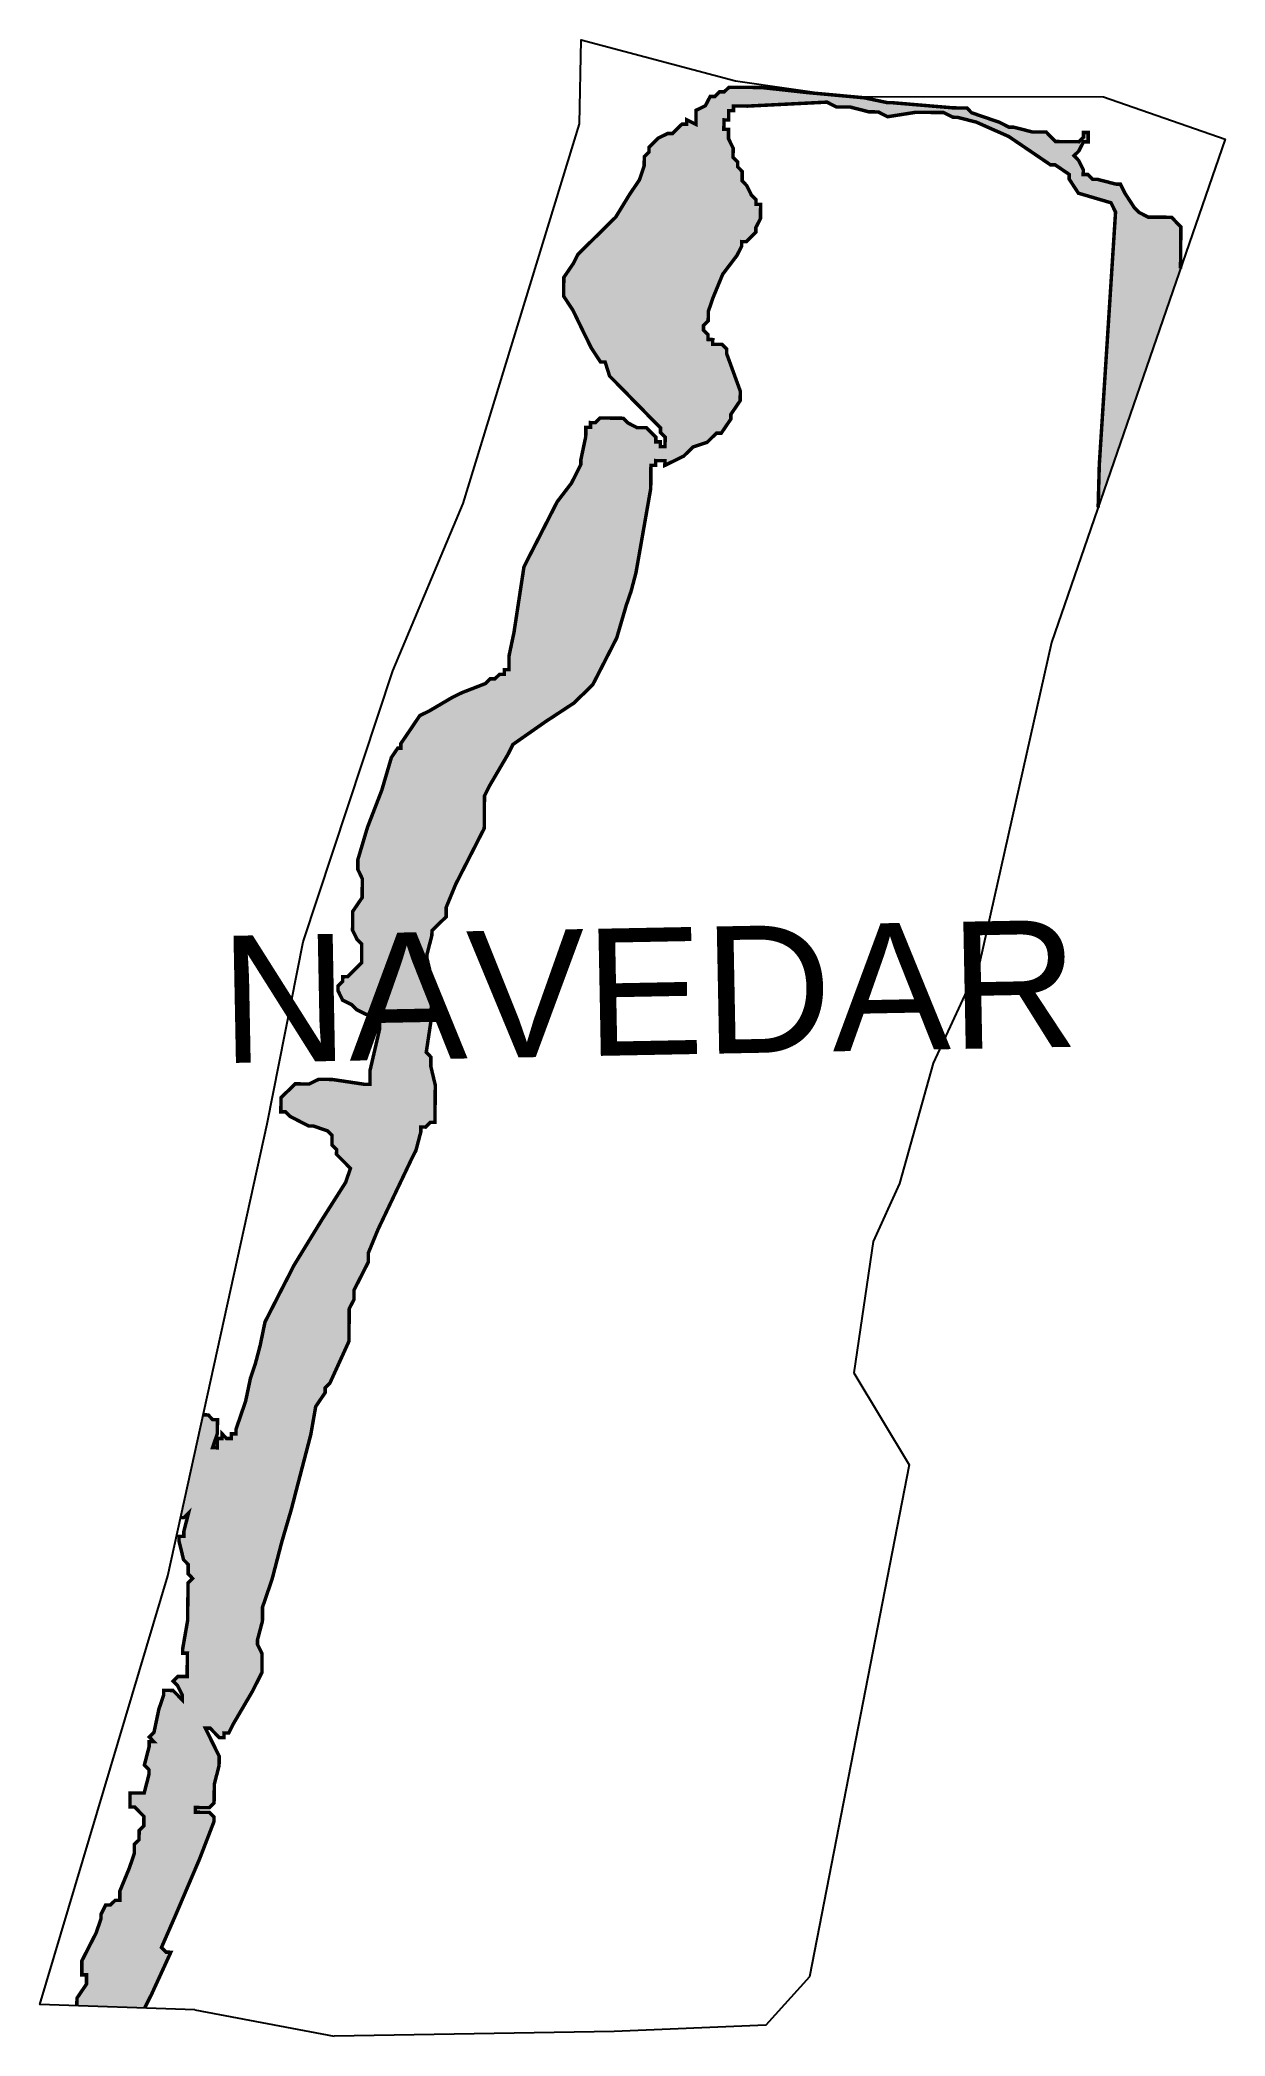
# Model space of a CAD drawing. Header units: metres. Extents: x 274344 to 275359, y 2069436 to 2071143.
import ezdxf

# ---------------------------------------------------------------- set-up
doc = ezdxf.new("R2010")
doc.units = ezdxf.units.M
doc.header["$MEASUREMENT"] = 0
for name, color, linetype in [('MANGROOVES', 112, 'Continuous'), ('village', 3, 'Continuous'), ('VILLAGE NAME', 250, 'Continuous')]:
    doc.layers.add(name, color=color, linetype=linetype)
doc.styles.get("Standard").update_dxf_attribs({"font": 'simplex.shx'})

msp = doc.modelspace()

# ---------------------------------------------------------------- hatches: boundary and pattern name
at = {"layer": 'MANGROOVES'}
h = msp.add_hatch(dxfattribs=at)
h.set_pattern_fill('GRASS', color=256, scale=30)
h.paths.add_polyline_path([(274837.9, 2070631.4), (274846.1, 2070659.4), (274850.2, 2070671.3), (274854.4, 2070687.3), (274858.6, 2070711.2), (274867, 2070759.1), (274867.1, 2070767.1), (274867.1, 2070775.1), (274867.2, 2070779.1), (274871.2, 2070779.1), (274871.2, 2070783.1), (274879.2, 2070783), (274879.1, 2070779), (274895.2, 2070786.9), (274899.2, 2070790.8), (274903.3, 2070794.8), (274915.3, 2070798.7), (274919.3, 2070802.7), (274923.4, 2070806.6), (274927.4, 2070806.6), (274935.5, 2070818.5), (274935.5, 2070822.5), (274943.6, 2070834.4), (274943.6, 2070838.4), (274943.7, 2070842.4), (274932, 2070874.5), (274932, 2070878.5), (274928, 2070882.6), (274924, 2070882.6), (274920, 2070882.6), (274920.1, 2070886.6), (274916.1, 2070886.7), (274916.1, 2070890.7), (274912.1, 2070894.7), (274912.2, 2070898.7), (274916.2, 2070902.7), (274916.3, 2070910.7), (274920.4, 2070922.6), (274928.6, 2070942.5), (274940.7, 2070958.4), (274944.8, 2070966.4), (274944.8, 2070970.4), (274948.8, 2070970.3), (274956.9, 2070978.3), (274956.9, 2070982.3), (274961, 2070990.2), (274961, 2070994.2), (274961, 2070998.2), (274961.1, 2071002.2), (274957.1, 2071002.3), (274957.1, 2071006.3), (274953.1, 2071010.3), (274949.2, 2071018.3), (274945.2, 2071022.4), (274945.3, 2071030.4), (274941.4, 2071034.4), (274941.4, 2071038.4), (274937.4, 2071042.4), (274937.5, 2071046.4), (274937.5, 2071050.4), (274933.6, 2071058.4), (274933.6, 2071066.4), (274929.6, 2071066.5), (274929.7, 2071074.5), (274933.7, 2071074.4), (274933.7, 2071078.4), (274933.8, 2071082.4), (274937.8, 2071082.4), (274937.8, 2071086.4), (274941.8, 2071086.4), (274949.8, 2071086.3), (275017.8, 2071089.7), (275025.8, 2071085.6), (275037.7, 2071085.5), (275053.7, 2071081.4), (275061.7, 2071081.3), (275069.7, 2071077.2), (275093.7, 2071081), (275117.7, 2071080.8), (275125.6, 2071076.8), (275129.6, 2071076.7), (275145.6, 2071072.6), (275173.4, 2071060.3), (275197.3, 2071044.1), (275209.2, 2071036), (275213.2, 2071036), (275225.1, 2071027.9), (275225.1, 2071023.9), (275233, 2071011.8), (275260.9, 2071003.6), (275264.8, 2070995.6), (275250.9, 2070779.8), (275249.9, 2070743), (275320.4, 2070947.4), (275320.7, 2070983.1), (275316.7, 2070987.1), (275312.8, 2070991.2), (275300.8, 2070991.3), (275292.8, 2070991.3), (275284.8, 2070995.4), (275280.9, 2070999.4), (275273, 2071011.5), (275269, 2071019.5), (275265, 2071019.6), (275249.1, 2071023.7), (275245.1, 2071023.7), (275241.1, 2071027.8), (275237.1, 2071027.8), (275237.2, 2071031.8), (275233.2, 2071039.8), (275229.3, 2071043.9), (275233.3, 2071047.8), (275237.4, 2071055.8), (275241.4, 2071055.7), (275241.4, 2071059.7), (275241.4, 2071063.7), (275237.4, 2071063.8), (275237.4, 2071059.8), (275233.4, 2071055.8), (275229.4, 2071055.9), (275221.4, 2071055.9), (275213.4, 2071056), (275209.4, 2071060), (275205.5, 2071064.1), (275193.5, 2071064.2), (275177.5, 2071068.3), (275173.5, 2071068.3), (275165.6, 2071072.4), (275141.6, 2071080.6), (275137.7, 2071084.6), (275125.7, 2071084.8), (275073.8, 2071089.2), (275069.8, 2071089.2), (275049.8, 2071093.4), (275036.9, 2071094.6), (275032.9, 2071094.6), (275025.7, 2071095.6), (275001.9, 2071097.8), (274961.9, 2071102.2), (274941.9, 2071102.4), (274934, 2071102.4), (274929.9, 2071098.5), (274925.9, 2071098.5), (274921.9, 2071094.5), (274917.9, 2071094.6), (274913.8, 2071086.6), (274905.8, 2071082.7), (274905.8, 2071078.7), (274905.7, 2071070.7), (274897.7, 2071074.7), (274897.7, 2071070.8), (274893.7, 2071070.8), (274885.6, 2071062.9), (274881.6, 2071062.9), (274873.6, 2071059), (274869.6, 2071055), (274865.5, 2071051), (274865.5, 2071047), (274861.5, 2071043.1), (274861.4, 2071035.1), (274857.3, 2071023.1), (274849.2, 2071011.2), (274837, 2070991.3), (274833, 2070987.4), (274816.9, 2070971.5), (274804.8, 2070959.6), (274800.7, 2070951.6), (274792.6, 2070939.7), (274792.6, 2070935.7), (274792.5, 2070931.7), (274792.5, 2070927.7), (274792.5, 2070923.7), (274800.4, 2070911.7), (274808.2, 2070895.6), (274816.1, 2070879.5), (274824, 2070867.5), (274828, 2070867.4), (274831.8, 2070855.4), (274835.8, 2070851.4), (274843.7, 2070843.3), (274863.5, 2070823.1), (274875.4, 2070811), (274875.4, 2070807.1), (274879.4, 2070803), (274879.3, 2070799), (274879.3, 2070795), (274875.3, 2070795.1), (274875.3, 2070799.1), (274871.3, 2070799.1), (274871.4, 2070803.1), (274867.4, 2070807.1), (274863.4, 2070811.2), (274855.4, 2070811.2), (274847.5, 2070815.3), (274843.5, 2070819.3), (274835.5, 2070819.4), (274827.5, 2070819.5), (274823.5, 2070819.5), (274819.5, 2070815.5), (274815.5, 2070815.6), (274815.5, 2070811.6), (274811.5, 2070811.6), (274811.4, 2070803.6), (274807.2, 2070783.7), (274807.2, 2070779.7), (274799.1, 2070763.7), (274786.9, 2070747.8), (274782.9, 2070739.9), (274766.6, 2070708), (274762.5, 2070700.1), (274758.5, 2070692.1), (274750, 2070636.2), (274745.8, 2070616.3), (274745.7, 2070604.3), (274741.7, 2070604.3), (274741.7, 2070600.3), (274737.7, 2070600.3), (274733.6, 2070596.4), (274729.6, 2070596.4), (274725.6, 2070592.4), (274705.5, 2070584.6), (274697.5, 2070580.7), (274677.4, 2070568.9), (274669.4, 2070565), (274661.3, 2070553), (274653.2, 2070541.1), (274653.2, 2070537.1), (274650.5, 2070537.1), (274645.1, 2070529.2), (274636.9, 2070501.3), (274624.6, 2070469.4), (274616.3, 2070441.5), (274616.3, 2070437.5), (274616.3, 2070433.5), (274620.2, 2070425.4), (274620.2, 2070421.4), (274620.1, 2070417.4), (274620.1, 2070413.4), (274620.1, 2070409.4), (274612, 2070397.5), (274611.9, 2070389.5), (274611.9, 2070385.5), (274611.8, 2070381.5), (274615.7, 2070373.5), (274619.7, 2070369.5), (274619.6, 2070361.5), (274619.6, 2070357.5), (274619.6, 2070353.5), (274615.5, 2070349.5), (274611.5, 2070345.5), (274607.5, 2070341.6), (274603.5, 2070341.6), (274603.4, 2070337.6), (274599.4, 2070333.7), (274599.4, 2070329.7), (274603.3, 2070321.6), (274611.3, 2070317.6), (274615.2, 2070313.5), (274623.2, 2070309.5), (274643.2, 2070309.3), (274663.2, 2070309.1), (274663.1, 2070305.1), (274659.1, 2070305.1), (274639.1, 2070305.3), (274635.1, 2070305.4), (274635.1, 2070301.4), (274635.1, 2070297.4), (274626.8, 2070261.4), (274626.7, 2070253.4), (274626.7, 2070249.5), (274622.7, 2070249.5), (274594.7, 2070253.7), (274590.7, 2070253.8), (274582.7, 2070253.8), (274574.7, 2070249.9), (274570.7, 2070249.9), (274562.7, 2070250), (274558.7, 2070246), (274554.6, 2070242.1), (274550.6, 2070238.1), (274550.6, 2070234.1), (274550.5, 2070230.1), (274550.5, 2070226.1), (274554.5, 2070226.1), (274558.5, 2070222.1), (274566.4, 2070218), (274574.4, 2070213.9), (274578.4, 2070213.9), (274590.3, 2070209.8), (274594.3, 2070205.8), (274594.3, 2070201.8), (274594.2, 2070197.8), (274598.2, 2070193.7), (274598.1, 2070189.7), (274602.1, 2070185.7), (274606.1, 2070181.7), (274610, 2070177.6), (274605.9, 2070165.7), (274585.7, 2070133.9), (274573.5, 2070114), (274561.3, 2070094.1), (274557.3, 2070086.1), (274549.1, 2070070.2), (274541, 2070054.3), (274536.9, 2070046.3), (274532.8, 2070026.4), (274528.6, 2070010.4), (274524.5, 2069998.4), (274520.3, 2069978.5), (274516.2, 2069966.5), (274512.1, 2069954.6), (274512.1, 2069950.6), (274508.1, 2069950.6), (274508.1, 2069946.6), (274504.1, 2069946.6), (274500.1, 2069950.7), (274500.1, 2069946.7), (274496.1, 2069946.7), (274496, 2069938.7), (274492, 2069938.8), (274496.1, 2069950.7), (274496.2, 2069958.7), (274496.2, 2069962.7), (274492.2, 2069962.7), (274488.3, 2069966.8), (274484, 2069966.8), (274464.7, 2069879), (274467.5, 2069879), (274471.5, 2069883), (274467.4, 2069867), (274467.4, 2069863), (274463.4, 2069863), (274463.3, 2069859), (274467.2, 2069843), (274471.1, 2069839), (274471.1, 2069831), (274475, 2069826.9), (274471, 2069823), (274471, 2069819), (274470.9, 2069807), (274470.8, 2069803), (274470.8, 2069799), (274470.8, 2069795), (274470.7, 2069791), (274466.5, 2069767), (274466.5, 2069763), (274470.5, 2069763), (274470.4, 2069759), (274470.3, 2069743), (274466.3, 2069743.1), (274462.3, 2069743.1), (274458.3, 2069739.1), (274462.2, 2069735.1), (274466.2, 2069727.1), (274466.1, 2069723.1), (274458.2, 2069731.1), (274454.2, 2069731.2), (274450.2, 2069731.2), (274450.2, 2069727.2), (274446.1, 2069715.2), (274441.9, 2069695.3), (274437.9, 2069691.3), (274441.8, 2069687.3), (274437.8, 2069687.3), (274437.8, 2069683.3), (274433.7, 2069667.4), (274437.6, 2069663.3), (274437.6, 2069659.3), (274433.5, 2069643.4), (274425.5, 2069643.5), (274421.5, 2069643.5), (274421.4, 2069639.5), (274421.4, 2069635.5), (274421.4, 2069631.5), (274425.4, 2069631.5), (274429.3, 2069627.4), (274433.3, 2069623.4), (274433.2, 2069619.4), (274433.2, 2069615.4), (274429.2, 2069611.4), (274429.1, 2069603.4), (274425.1, 2069599.5), (274425, 2069591.5), (274420.9, 2069579.5), (274412.7, 2069559.6), (274412.7, 2069555.6), (274412.7, 2069551.6), (274408.7, 2069551.6), (274404.6, 2069547.7), (274400.6, 2069547.7), (274396.6, 2069539.7), (274396.5, 2069535.7), (274392.4, 2069523.8), (274380.2, 2069499.9), (274380.2, 2069495.9), (274380.2, 2069491.9), (274380.1, 2069487.9), (274384.1, 2069487.9), (274384.1, 2069483.9), (274384.1, 2069479.9), (274376, 2069468), (274375.9, 2069464), (274375.9, 2069461.5), (274433.9, 2069459.5), (274439.9, 2069471.4), (274456.3, 2069507.2), (274452.3, 2069507.3), (274448.3, 2069511.3), (274460.5, 2069539.2), (274480.9, 2069587), (274493.2, 2069618.9), (274493.2, 2069622.9), (274489.3, 2069626.9), (274477.3, 2069627), (274477.3, 2069631), (274485.3, 2069630.9), (274489.3, 2069630.9), (274493.3, 2069634.9), (274493.4, 2069638.9), (274493.4, 2069642.9), (274493.5, 2069646.9), (274493.5, 2069650.9), (274497.6, 2069666.8), (274497.7, 2069674.8), (274493.8, 2069682.8), (274489.8, 2069690.9), (274485.9, 2069698.9), (274489.9, 2069698.9), (274493.9, 2069694.8), (274497.8, 2069690.8), (274501.8, 2069690.8), (274501.9, 2069694.8), (274505.9, 2069694.7), (274509.9, 2069702.7), (274526.2, 2069730.5), (274534.3, 2069746.5), (274534.4, 2069754.5), (274534.4, 2069758.5), (274534.4, 2069762.5), (274530.5, 2069770.5), (274530.5, 2069774.5), (274534.7, 2069790.4), (274534.8, 2069802.4), (274538.9, 2069814.4), (274543, 2069826.4), (274551.3, 2069858.3), (274559.5, 2069886.2), (274563.6, 2069902.1), (274576.1, 2069950), (274580.3, 2069974), (274588.4, 2069985.9), (274588.4, 2069989.9), (274592.4, 2069993.9), (274608.7, 2070029.7), (274608.8, 2070033.7), (274608.8, 2070037.7), (274608.8, 2070041.7), (274608.9, 2070045.7), (274608.9, 2070053.7), (274609, 2070057.7), (274613.1, 2070065.6), (274613.1, 2070073.6), (274625.3, 2070097.5), (274625.4, 2070105.5), (274633.6, 2070125.4), (274662.1, 2070185.2), (274666.1, 2070193.1), (274670.3, 2070209.1), (274670.3, 2070213.1), (274674.3, 2070213), (274678.3, 2070217), (274682.3, 2070217), (274682.4, 2070225), (274682.6, 2070245), (274682.6, 2070249), (274678.8, 2070265), (274678.8, 2070269), (274678.8, 2070273), (274674.9, 2070277), (274679.1, 2070305), (274675.1, 2070305), (274671.1, 2070305), (274671.2, 2070309), (274679.1, 2070309), (274679.4, 2070333), (274679.4, 2070341), (274675.6, 2070357), (274675.6, 2070361), (274679.7, 2070376.9), (274679.8, 2070380.9), (274683.8, 2070384.9), (274687.8, 2070388.9), (274691.9, 2070392.8), (274691.9, 2070400.8), (274700.1, 2070420.7), (274724.5, 2070468.5), (274724.6, 2070472.5), (274724.6, 2070480.5), (274724.7, 2070492.5), (274724.8, 2070496.5), (274728.8, 2070504.5), (274745.1, 2070532.3), (274749.1, 2070540.3), (274777.3, 2070560), (274801.4, 2070575.8), (274805.4, 2070579.8), (274809.5, 2070583.7), (274817.5, 2070591.6)])

# ---------------------------------------------------------------- linework, layer by layer
at = {"color": 3, "flags": 128}
msp.add_lwpolyline([(274476.8, 2069458.1), (274596, 2069435.5)], dxfattribs=at)
at = {"layer": 'MANGROOVES', "const_width": 2.98}
for points in [[(275320.4, 2070947.4), (275320.7, 2070983.1), (275316.7, 2070987.1), (275312.8, 2070991.2), (275300.8, 2070991.3), (275292.8, 2070991.3), (275284.8, 2070995.4), (275280.9, 2070999.4), (275273, 2071011.5), (275269, 2071019.5), (275265, 2071019.6), (275249.1, 2071023.7), (275245.1, 2071023.7), (275241.1, 2071027.8), (275237.1, 2071027.8), (275237.2, 2071031.8), (275233.2, 2071039.8), (275229.3, 2071043.9), (275233.3, 2071047.8), (275237.4, 2071055.8), (275241.4, 2071055.7), (275241.4, 2071059.7), (275241.4, 2071063.7), (275237.4, 2071063.8), (275237.4, 2071059.8), (275233.4, 2071055.8), (275229.4, 2071055.9), (275221.4, 2071055.9), (275213.4, 2071056), (275209.4, 2071060), (275205.5, 2071064.1), (275193.5, 2071064.2), (275177.5, 2071068.3), (275173.5, 2071068.3), (275165.6, 2071072.4), (275141.6, 2071080.6), (275137.7, 2071084.6), (275125.7, 2071084.8), (275073.8, 2071089.2), (275069.8, 2071089.2), (275049.8, 2071093.4), (275001.9, 2071097.8), (274961.9, 2071102.2), (274941.9, 2071102.4), (274934, 2071102.4), (274929.9, 2071098.5), (274925.9, 2071098.5), (274921.9, 2071094.5), (274917.9, 2071094.6), (274913.8, 2071086.6), (274905.8, 2071082.7), (274905.8, 2071078.7), (274905.7, 2071070.7), (274897.7, 2071074.7), (274897.7, 2071070.8), (274893.7, 2071070.8), (274885.6, 2071062.9), (274881.6, 2071062.9), (274873.6, 2071059), (274869.6, 2071055), (274865.5, 2071051), (274865.5, 2071047), (274861.5, 2071043.1), (274861.4, 2071035.1), (274857.3, 2071023.1), (274849.2, 2071011.2), (274837, 2070991.3), (274833, 2070987.4), (274816.9, 2070971.5), (274804.8, 2070959.6), (274800.7, 2070951.6), (274792.6, 2070939.7), (274792.6, 2070935.7), (274792.5, 2070931.7), (274792.5, 2070927.7), (274792.5, 2070923.7), (274800.4, 2070911.7), (274808.2, 2070895.6), (274816.1, 2070879.5), (274824, 2070867.5), (274828, 2070867.4), (274831.8, 2070855.4), (274835.8, 2070851.4), (274843.7, 2070843.3), (274863.5, 2070823.1), (274875.4, 2070811), (274875.4, 2070807.1), (274879.4, 2070803), (274879.3, 2070799), (274879.3, 2070795), (274875.3, 2070795.1), (274875.3, 2070799.1), (274871.3, 2070799.1), (274871.4, 2070803.1), (274867.4, 2070807.1), (274863.4, 2070811.2), (274855.4, 2070811.2), (274847.5, 2070815.3), (274843.5, 2070819.3), (274835.5, 2070819.4), (274827.5, 2070819.5), (274823.5, 2070819.5), (274819.5, 2070815.5), (274815.5, 2070815.6), (274815.5, 2070811.6), (274811.5, 2070811.6), (274811.4, 2070803.6), (274807.2, 2070783.7), (274807.2, 2070779.7), (274799.1, 2070763.7), (274786.9, 2070747.8), (274782.9, 2070739.9), (274766.6, 2070708), (274762.5, 2070700.1), (274758.5, 2070692.1), (274750, 2070636.2), (274745.8, 2070616.3), (274745.7, 2070604.3), (274741.7, 2070604.3), (274741.7, 2070600.3), (274737.7, 2070600.3), (274733.6, 2070596.4), (274729.6, 2070596.4), (274725.6, 2070592.4), (274705.5, 2070584.6), (274697.5, 2070580.7), (274677.4, 2070568.9), (274669.4, 2070565), (274661.3, 2070553), (274653.2, 2070541.1), (274653.2, 2070537.1), (274650.5, 2070537.1), (274645.1, 2070529.2), (274636.9, 2070501.3), (274624.6, 2070469.4), (274616.3, 2070441.5), (274616.3, 2070437.5), (274616.3, 2070433.5), (274620.2, 2070425.4), (274620.2, 2070421.4), (274620.1, 2070417.4), (274620.1, 2070413.4), (274620.1, 2070409.4), (274612, 2070397.5), (274611.9, 2070389.5), (274611.9, 2070385.5), (274611.8, 2070381.5), (274615.7, 2070373.5), (274619.7, 2070369.5), (274619.6, 2070361.5), (274619.6, 2070357.5), (274619.6, 2070353.5), (274615.5, 2070349.5), (274611.5, 2070345.5), (274607.5, 2070341.6), (274603.5, 2070341.6), (274603.4, 2070337.6), (274599.4, 2070333.7), (274599.4, 2070329.7), (274603.3, 2070321.6), (274611.3, 2070317.6), (274615.2, 2070313.5), (274623.2, 2070309.5), (274643.2, 2070309.3), (274663.2, 2070309.1), (274663.1, 2070305.1), (274659.1, 2070305.1), (274639.1, 2070305.3), (274635.1, 2070305.4), (274635.1, 2070301.4), (274635.1, 2070297.4), (274626.8, 2070261.4), (274626.7, 2070253.4), (274626.7, 2070249.5), (274622.7, 2070249.5), (274594.7, 2070253.7), (274590.7, 2070253.8), (274582.7, 2070253.8), (274574.7, 2070249.9), (274570.7, 2070249.9), (274562.7, 2070250), (274558.7, 2070246), (274554.6, 2070242.1), (274550.6, 2070238.1), (274550.6, 2070234.1), (274550.5, 2070230.1), (274550.5, 2070226.1), (274554.5, 2070226.1), (274558.5, 2070222.1), (274566.4, 2070218), (274574.4, 2070213.9), (274578.4, 2070213.9), (274590.3, 2070209.8), (274594.3, 2070205.8), (274594.3, 2070201.8), (274594.2, 2070197.8), (274598.2, 2070193.7), (274598.1, 2070189.7), (274602.1, 2070185.7), (274606.1, 2070181.7), (274610, 2070177.6), (274605.9, 2070165.7), (274585.7, 2070133.9), (274573.5, 2070114), (274561.3, 2070094.1), (274557.3, 2070086.1), (274549.1, 2070070.2), (274541, 2070054.3), (274536.9, 2070046.3), (274532.8, 2070026.4), (274528.6, 2070010.4), (274524.5, 2069998.4), (274520.3, 2069978.5), (274516.2, 2069966.5), (274512.1, 2069954.6), (274512.1, 2069950.6), (274508.1, 2069950.6), (274508.1, 2069946.6), (274504.1, 2069946.6), (274500.1, 2069950.7), (274500.1, 2069946.7), (274496.1, 2069946.7), (274496, 2069938.7), (274492, 2069938.8), (274496.1, 2069950.7), (274496.2, 2069958.7), (274496.2, 2069962.7), (274492.2, 2069962.7), (274488.3, 2069966.8), (274484, 2069966.9)], [(274434, 2069459.7), (274439.9, 2069471.4), (274456.3, 2069507.2), (274452.3, 2069507.3), (274448.3, 2069511.3), (274460.5, 2069539.2), (274480.9, 2069587), (274493.2, 2069618.9), (274493.2, 2069622.9), (274489.3, 2069626.9), (274477.3, 2069627), (274477.3, 2069631), (274485.3, 2069630.9), (274489.3, 2069630.9), (274493.3, 2069634.9), (274493.4, 2069638.9), (274493.4, 2069642.9), (274493.5, 2069646.9), (274493.5, 2069650.9), (274497.6, 2069666.8), (274497.7, 2069674.8), (274493.8, 2069682.8), (274489.8, 2069690.9), (274485.9, 2069698.9), (274489.9, 2069698.9), (274493.9, 2069694.8), (274497.8, 2069690.8), (274501.8, 2069690.8), (274501.9, 2069694.8), (274505.9, 2069694.7), (274509.9, 2069702.7), (274526.2, 2069730.5), (274534.3, 2069746.5), (274534.4, 2069754.5), (274534.4, 2069758.5), (274534.4, 2069762.5), (274530.5, 2069770.5), (274530.5, 2069774.5), (274534.7, 2069790.4), (274534.8, 2069802.4), (274538.9, 2069814.4), (274543, 2069826.4), (274551.3, 2069858.3), (274559.5, 2069886.2), (274563.6, 2069902.1), (274576.1, 2069950), (274580.3, 2069974), (274588.4, 2069985.9), (274588.4, 2069989.9), (274592.4, 2069993.9), (274608.7, 2070029.7), (274608.8, 2070033.7), (274608.8, 2070037.7), (274608.8, 2070041.7), (274608.9, 2070045.7), (274608.9, 2070053.7), (274609, 2070057.7), (274613.1, 2070065.6), (274613.1, 2070073.6), (274625.3, 2070097.5), (274625.4, 2070105.5), (274633.6, 2070125.4), (274662.1, 2070185.2), (274666.1, 2070193.1), (274670.3, 2070209.1), (274670.3, 2070213.1), (274674.3, 2070213), (274678.3, 2070217), (274682.3, 2070217), (274682.4, 2070225), (274682.6, 2070245), (274682.6, 2070249), (274678.8, 2070265), (274678.8, 2070269), (274678.8, 2070273), (274674.9, 2070277), (274679.1, 2070305), (274675.1, 2070305), (274671.1, 2070305), (274671.2, 2070309), (274679.1, 2070309), (274679.4, 2070333), (274679.4, 2070341), (274675.6, 2070357), (274675.6, 2070361), (274679.7, 2070376.9), (274679.8, 2070380.9), (274683.8, 2070384.9), (274687.8, 2070388.9), (274691.9, 2070392.8), (274691.9, 2070400.8), (274700.1, 2070420.7), (274724.5, 2070468.5), (274724.6, 2070472.5), (274724.6, 2070480.5), (274724.7, 2070492.5), (274724.8, 2070496.5), (274728.8, 2070504.5), (274745.1, 2070532.3), (274749.1, 2070540.3), (274777.3, 2070560), (274801.4, 2070575.8), (274805.4, 2070579.8), (274809.5, 2070583.7), (274817.5, 2070591.6), (274837.9, 2070631.4), (274846.1, 2070659.4), (274850.2, 2070671.3), (274854.4, 2070687.3), (274858.6, 2070711.2), (274867, 2070759.1), (274867.1, 2070767.1), (274867.1, 2070775.1), (274867.2, 2070779.1), (274871.2, 2070779.1), (274871.2, 2070783.1), (274879.2, 2070783), (274879.1, 2070779), (274895.2, 2070786.9), (274899.2, 2070790.8), (274903.3, 2070794.8), (274915.3, 2070798.7), (274919.3, 2070802.7), (274923.4, 2070806.6), (274927.4, 2070806.6), (274935.5, 2070818.5), (274935.5, 2070822.5), (274943.6, 2070834.4), (274943.6, 2070838.4), (274943.7, 2070842.4), (274932, 2070874.5), (274932, 2070878.5), (274928, 2070882.6), (274924, 2070882.6), (274920, 2070882.6), (274920.1, 2070886.6), (274916.1, 2070886.7), (274916.1, 2070890.7), (274912.1, 2070894.7), (274912.2, 2070898.7), (274916.2, 2070902.7), (274916.3, 2070910.7), (274920.4, 2070922.6), (274928.6, 2070942.5), (274940.7, 2070958.4), (274944.8, 2070966.4), (274944.8, 2070970.4), (274948.8, 2070970.3), (274956.9, 2070978.3), (274956.9, 2070982.3), (274961, 2070990.2), (274961, 2070994.2), (274961, 2070998.2), (274961.1, 2071002.2), (274957.1, 2071002.3), (274957.1, 2071006.3), (274953.1, 2071010.3), (274949.2, 2071018.3), (274945.2, 2071022.4), (274945.3, 2071030.4), (274941.4, 2071034.4), (274941.4, 2071038.4), (274937.4, 2071042.4), (274937.5, 2071046.4), (274937.5, 2071050.4), (274933.6, 2071058.4), (274933.6, 2071066.4), (274929.6, 2071066.5), (274929.7, 2071074.5), (274933.7, 2071074.4), (274933.7, 2071078.4), (274933.8, 2071082.4), (274937.8, 2071082.4), (274937.8, 2071086.4), (274941.8, 2071086.4), (274949.8, 2071086.3), (275017.8, 2071089.7), (275025.8, 2071085.6), (275037.7, 2071085.5), (275053.7, 2071081.4), (275061.7, 2071081.3), (275069.7, 2071077.2), (275093.7, 2071081), (275117.7, 2071080.8), (275125.6, 2071076.8), (275129.6, 2071076.7), (275145.6, 2071072.6), (275173.4, 2071060.3), (275197.3, 2071044.1), (275209.2, 2071036), (275213.2, 2071036), (275225.1, 2071027.9), (275225.1, 2071023.9), (275233, 2071011.8), (275260.9, 2071003.6), (275264.8, 2070995.6), (275250.9, 2070779.8), (275249.9, 2070743)], [(274464.7, 2069879), (274467.5, 2069879), (274471.5, 2069883), (274467.4, 2069867), (274467.4, 2069863), (274463.4, 2069863), (274463.3, 2069859), (274467.2, 2069843), (274471.1, 2069839), (274471.1, 2069831), (274475, 2069826.9), (274471, 2069823), (274471, 2069819), (274470.9, 2069807), (274470.8, 2069803), (274470.8, 2069799), (274470.8, 2069795), (274470.7, 2069791), (274466.5, 2069767), (274466.5, 2069763), (274470.5, 2069763), (274470.4, 2069759), (274470.3, 2069743), (274466.3, 2069743.1), (274462.3, 2069743.1), (274458.3, 2069739.1), (274462.2, 2069735.1), (274466.2, 2069727.1), (274466.1, 2069723.1), (274458.2, 2069731.1), (274454.2, 2069731.2), (274450.2, 2069731.2), (274450.2, 2069727.2), (274446.1, 2069715.2), (274441.9, 2069695.3), (274437.9, 2069691.3), (274441.8, 2069687.3), (274437.8, 2069687.3), (274437.8, 2069683.3), (274433.7, 2069667.4), (274437.6, 2069663.3), (274437.6, 2069659.3), (274433.5, 2069643.4), (274425.5, 2069643.5), (274421.5, 2069643.5), (274421.4, 2069639.5), (274421.4, 2069635.5), (274421.4, 2069631.5), (274425.4, 2069631.5), (274429.3, 2069627.4), (274433.3, 2069623.4), (274433.2, 2069619.4), (274433.2, 2069615.4), (274429.2, 2069611.4), (274429.1, 2069603.4), (274425.1, 2069599.5), (274425, 2069591.5), (274420.9, 2069579.5), (274412.7, 2069559.6), (274412.7, 2069555.6), (274412.7, 2069551.6), (274408.7, 2069551.6), (274404.6, 2069547.7), (274400.6, 2069547.7), (274396.6, 2069539.7), (274396.5, 2069535.7), (274392.4, 2069523.8), (274380.2, 2069499.9), (274380.2, 2069495.9), (274380.2, 2069491.9), (274380.1, 2069487.9), (274384.1, 2069487.9), (274384.1, 2069483.9), (274384.1, 2069479.9), (274376, 2069468), (274375.9, 2069464), (274375.9, 2069461.5)]]:
    msp.add_lwpolyline(points, dxfattribs=at)
at = {"layer": 'village', "color": 3}
for points in [[(274453.7, 2069829.1, 0), (274538.7, 2070215.8, 0), (274569.5, 2070371.6, 0), (274646.2, 2070603.3, 0), (274706.6, 2070746.5, 0), (274806, 2071071.2, 0), (274807.4, 2071142.9, 0), (274939.6, 2071107.9, 0), (275032.9, 2071094.6, 0), (275254.5, 2071094.2, 0), (275358.5, 2071058.1, 0), (275210.1, 2070627.5, 0), (275148.3, 2070353.1, 0), (275108.6, 2070267.8, 0), (275079.9, 2070164.8, 0), (275057.4, 2070115.1, 0), (275040.9, 2070002.7, 0), (275088.3, 2069924.2, 0), (275003, 2069486.2, 0), (274965.6, 2069444.9, 0), (274835.8, 2069439.4, 0), (274596, 2069435.5, 0)], [(274476.8, 2069458.1, 0), (274344.3, 2069462.6, 0), (274453.7, 2069829.1, 0)]]:
    msp.add_polyline3d(points, dxfattribs=at)

# ---------------------------------------------------------------- texts
at = {"layer": 'VILLAGE NAME', "insert": (274497.5, 2070376.4), "char_height": 108.748, "attachment_point": 1, "rotation": 1.1028}
msp.add_mtext_dynamic_manual_height_columns('{\\fArial|b0|i0|c0|p34;NAVEDAR}', width=726.929, gutter_width=543.7, heights=[0], dxfattribs=at)

doc.saveas('drawing.dxf')
